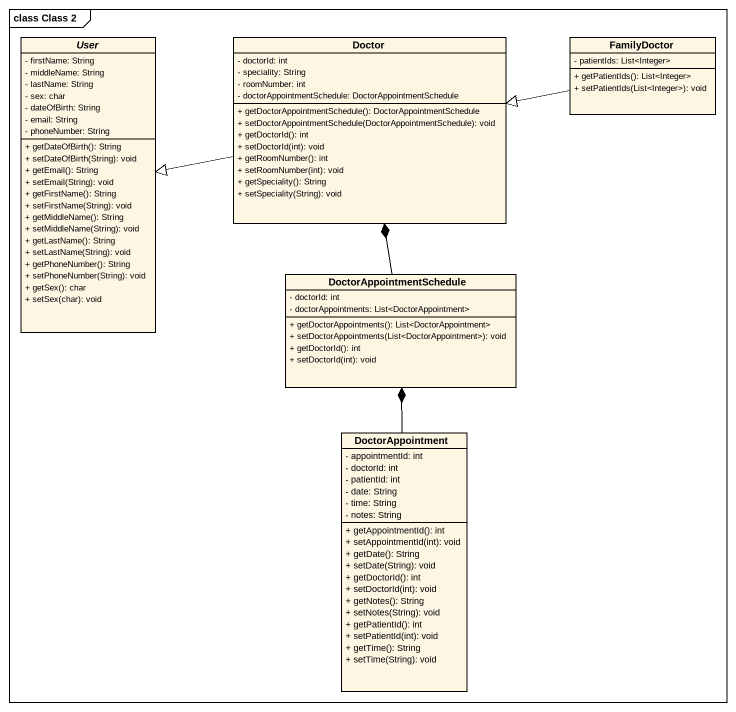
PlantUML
@startuml
mainframe class Class 2
hide circle
hide empty members
skinparam classAttributeIconSize 0
abstract class User {
  - firstName: String
  - middleName: String
  - lastName: String
  - sex: char
  - dateOfBirth: String
  - email: String
  - phoneNumber: String
  + getDateOfBirth(): String
  + setDateOfBirth(String): void
  + getEmail(): String
  + setEmail(String): void
  + getFirstName(): String
  + setFirstName(String): void
  + getMiddleName(): String
  + setMiddleName(String): void
  + getLastName(): String
  + setLastName(String): void
  + getPhoneNumber(): String
  + setPhoneNumber(String): void
  + getSex(): char
  + setSex(char): void
}
class Doctor {
  - doctorId: int
  - speciality: String
  - roomNumber: int
  - doctorAppointmentSchedule: DoctorAppointmentSchedule
  + getDoctorAppointmentSchedule(): DoctorAppointmentSchedule
  + setDoctorAppointmentSchedule(DoctorAppointmentSchedule): void
  + getDoctorId(): int
  + setDoctorId(int): void
  + getRoomNumber(): int
  + setRoomNumber(int): void
  + getSpeciality(): String
  + setSpeciality(String): void
}
class FamilyDoctor {
  - patientIds: List<Integer>
  + getPatientIds(): List<Integer>
  + setPatientIds(List<Integer>): void
}
class DoctorAppointmentSchedule {
  - doctorId: int
  - doctorAppointments: List<DoctorAppointment>
  + getDoctorAppointments(): List<DoctorAppointment>
  + setDoctorAppointments(List<DoctorAppointment>): void
  + getDoctorId(): int
  + setDoctorId(int): void
}
class DoctorAppointment {
  - appointmentId: int
  - doctorId: int
  - patientId: int
  - date: String
  - time: String
  - notes: String
  + getAppointmentId(): int
  + setAppointmentId(int): void
  + getDate(): String
  + setDate(String): void
  + getDoctorId(): int
  + setDoctorId(int): void
  + getNotes(): String
  + setNotes(String): void
  + getPatientId(): int
  + setPatientId(int): void
  + getTime(): String
  + setTime(String): void
}
Doctor -left-|> User
FamilyDoctor -left-|> Doctor
DoctorAppointmentSchedule -up-* Doctor
DoctorAppointment -up-* DoctorAppointmentSchedule
@enduml
